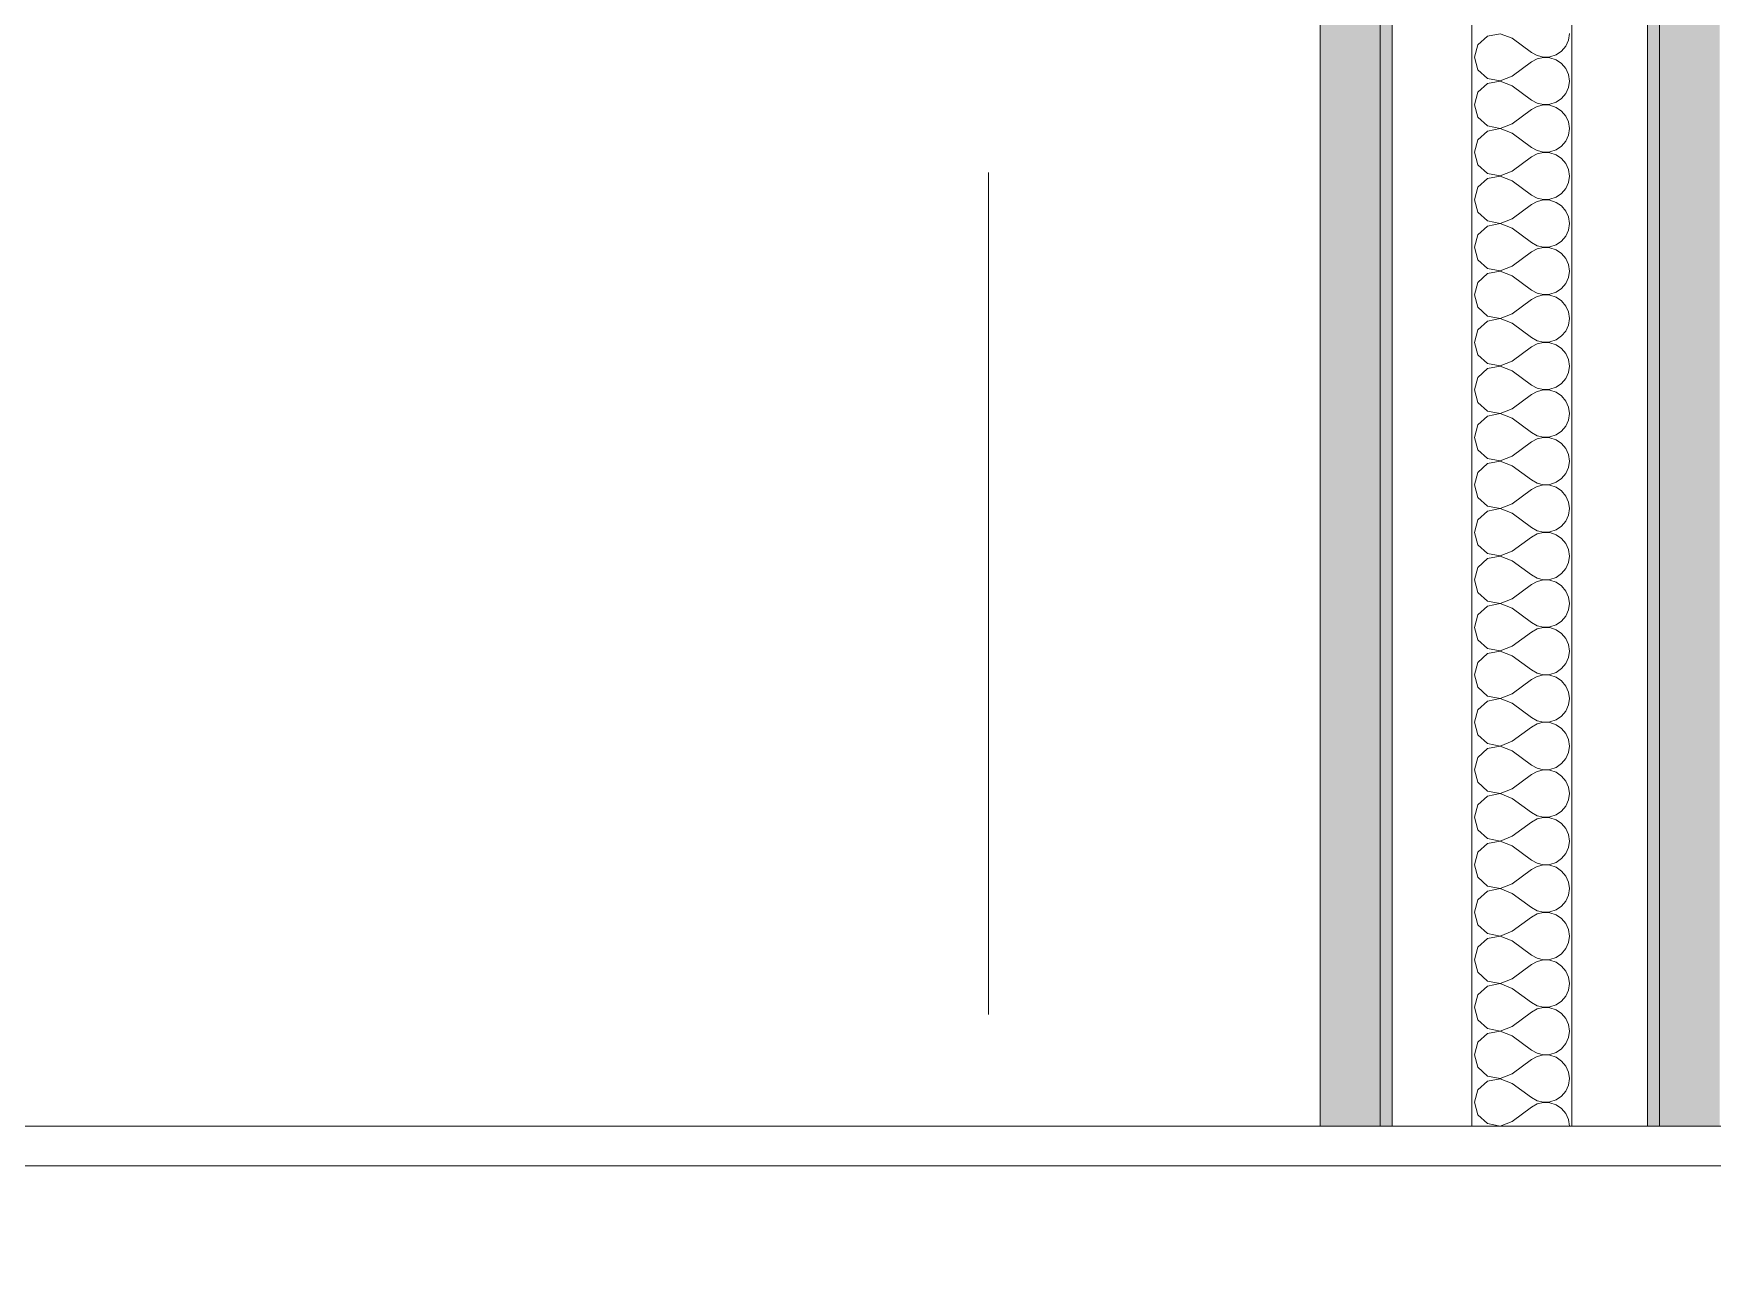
# Model space of a CAD drawing. Header units: millimetres. Extents: x -48147 to 1428745, y -495156 to 18123.
# Drawn here: x 1374573 to 1375628, y -477835 to -477062 of the extents above; entities that cross this region are included whole.
import ezdxf
from ezdxf.enums import TextEntityAlignment as Align

# ---------------------------------------------------------------- set-up
doc = ezdxf.new("R2010")
doc.units = ezdxf.units.MM
doc.header["$MEASUREMENT"] = 0
for name, pattern in [('Dashed', [2822.222233, 1411.111116, -1411.111116]), ('Double Dashed', [1093.611073, 529.166651, -211.666656, 141.111112, -211.666656]), ('Wipeout_Contour', [1000, 0, -1000])]:
    doc.linetypes.add(name, pattern=pattern)
for name, color, linetype, lineweight, true_color in [('0_Pen_No__105', 7, 'Continuous', 15, 0xa6a6a6), ('New_A-15-MG_Structural_Grid_Phase_2_Pen_No__222', 7, 'Continuous', 13, 0x65af33), ('New_A-25-M_Wall_Int_Pen_No__107', 7, 'Continuous', 15, 0xa6a6a6)]:
    doc.layers.add(name, color=color, linetype=linetype, lineweight=lineweight, true_color=true_color)
for name, color, linetype in [('New_A-15-MG_Structural_Grid_Phase_2', 7, 'Continuous'), ('New_A-20-M_Floor_Slab', 7, 'Continuous'), ('New_A-25-M_Wall_Int', 7, 'Continuous')]:
    doc.layers.add(name, color=color, linetype=linetype)
doc.layers.add('New_A-20-M_Floor_Slab_Pen_No__4', color=7, linetype='Continuous', lineweight=20)
doc.layers.add('New_A-25-M_Wall_Int_Pen_No__1', color=7, linetype='Continuous', lineweight=13)
doc.styles.add('GENERATED_STYLE_2', font='')
doc.styles.get('GENERATED_STYLE_2').set_extended_font_data('Swis721 BT')

# ---------------------------------------------------------------- blocks, each defined once
blk = doc.blocks.new('*X47', base_point=(1341556.5, -489899))
at = {"layer": 'New_A-25-M_Wall_Int_Pen_No__107', "linetype": 'Continuous'}
for p, q in [((1375486.9, -477063.9), (1375480.9, -477069.4)), ((1375494.9, -477062.4), (1375486.9, -477063.9)), ((1375502.5, -477065.3), (1375494.9, -477062.4)), ((1375502.5, -477065.3), (1375514.5, -477074.2)), ((1375536.1, -477070.2), (1375537.8, -477066.4)), ((1375537.8, -477066.4), (1375538.4, -477062.3)), ((1375480.9, -477069.4), (1375478.7, -477077.2)), ((1375478.7, -477077.2), (1375480.9, -477085.1)), ((1375514.5, -477074.2), (1375518.1, -477076.2)), ((1375518.1, -477076.2), (1375522.1, -477077.2)), ((1375522.1, -477077.2), (1375526.2, -477077)), ((1375526.2, -477077), (1375530.1, -477075.7)), ((1375530.1, -477075.7), (1375533.5, -477073.3)), ((1375533.5, -477073.3), (1375536.1, -477070.2)), ((1375480.9, -477085.1), (1375486.9, -477090.6)), ((1375502.5, -477089.2), (1375514.5, -477080.2)), ((1375518.1, -477078.2), (1375514.5, -477080.2)), ((1375522.1, -477077.3), (1375518.1, -477078.2)), ((1375526.2, -477077.5), (1375522.1, -477077.3)), ((1375530.1, -477078.8), (1375526.2, -477077.5)), ((1375533.5, -477081.1), (1375530.1, -477078.8)), ((1375536.1, -477084.3), (1375533.5, -477081.1)), ((1375537.8, -477088.1), (1375536.1, -477084.3)), ((1375486.9, -477093.7), (1375480.9, -477099.2)), ((1375486.9, -477090.6), (1375494.9, -477092.1)), ((1375494.9, -477092.2), (1375486.9, -477093.7)), ((1375494.9, -477092.1), (1375502.5, -477089.2)), ((1375502.5, -477095.1), (1375494.9, -477092.2)), ((1375502.5, -477095.1), (1375514.5, -477104.1)), ((1375536.1, -477100), (1375537.8, -477096.2)), ((1375538.4, -477092.2), (1375537.8, -477088.1)), ((1375537.8, -477096.2), (1375538.4, -477092.2)), ((1375480.9, -477099.2), (1375478.7, -477107.1)), ((1375478.7, -477107.1), (1375480.9, -477114.9)), ((1375514.5, -477104.1), (1375518.1, -477106.1)), ((1375518.1, -477108.1), (1375514.5, -477110.1)), ((1375518.1, -477106.1), (1375522.1, -477107)), ((1375522.1, -477107.1), (1375518.1, -477108.1)), ((1375522.1, -477107), (1375526.2, -477106.8)), ((1375526.2, -477107.3), (1375522.1, -477107.1)), ((1375526.2, -477106.8), (1375530.1, -477105.5)), ((1375530.1, -477108.7), (1375526.2, -477107.3)), ((1375530.1, -477105.5), (1375533.5, -477103.2)), ((1375533.5, -477111), (1375530.1, -477108.7)), ((1375533.5, -477103.2), (1375536.1, -477100)), ((1375480.9, -477114.9), (1375486.9, -477120.4)), ((1375494.9, -477122), (1375502.5, -477119)), ((1375502.5, -477119), (1375514.5, -477110.1)), ((1375536.1, -477114.2), (1375533.5, -477111)), ((1375537.8, -477117.9), (1375536.1, -477114.2)), ((1375538.4, -477122), (1375537.8, -477117.9)), ((1375480.9, -477129.1), (1375478.7, -477136.9)), ((1375486.9, -477123.6), (1375480.9, -477129.1)), ((1375486.9, -477120.4), (1375494.9, -477122)), ((1375494.9, -477122.1), (1375486.9, -477123.6)), ((1375502.5, -477125), (1375494.9, -477122.1)), ((1375502.5, -477125), (1375514.5, -477134)), ((1375533.5, -477133), (1375536.1, -477129.9)), ((1375536.1, -477129.9), (1375537.8, -477126.1)), ((1375537.8, -477126.1), (1375538.4, -477122)), ((1375478.7, -477136.9), (1375480.9, -477144.8)), ((1375502.5, -477148.9), (1375514.5, -477139.9)), ((1375514.5, -477134), (1375518.1, -477135.9)), ((1375518.1, -477137.9), (1375514.5, -477139.9)), ((1375518.1, -477135.9), (1375522.1, -477136.9)), ((1375522.1, -477137), (1375518.1, -477137.9)), ((1375522.1, -477136.9), (1375526.2, -477136.7)), ((1375526.2, -477137.2), (1375522.1, -477137)), ((1375526.2, -477136.7), (1375530.1, -477135.4)), ((1375530.1, -477138.5), (1375526.2, -477137.2)), ((1375530.1, -477135.4), (1375533.5, -477133)), ((1375533.5, -477140.8), (1375530.1, -477138.5)), ((1375480.9, -477144.8), (1375486.9, -477150.3)), ((1375486.9, -477150.3), (1375494.9, -477151.8)), ((1375494.9, -477151.8), (1375502.5, -477148.9)), ((1375536.1, -477144), (1375533.5, -477140.8)), ((1375537.8, -477147.8), (1375536.1, -477144)), ((1375538.4, -477151.9), (1375537.8, -477147.8)), ((1375480.9, -477158.9), (1375478.7, -477166.8)), ((1375486.9, -477153.4), (1375480.9, -477158.9)), ((1375494.9, -477151.9), (1375486.9, -477153.4)), ((1375502.5, -477154.9), (1375494.9, -477151.9)), ((1375502.5, -477154.9), (1375514.5, -477163.8)), ((1375533.5, -477162.9), (1375536.1, -477159.7)), ((1375536.1, -477159.7), (1375537.8, -477155.9)), ((1375537.8, -477155.9), (1375538.4, -477151.9)), ((1375478.7, -477166.8), (1375480.9, -477174.6)), ((1375502.5, -477178.7), (1375514.5, -477169.8)), ((1375514.5, -477163.8), (1375518.1, -477165.8)), ((1375518.1, -477167.8), (1375514.5, -477169.8)), ((1375518.1, -477165.8), (1375522.1, -477166.7)), ((1375522.1, -477166.9), (1375518.1, -477167.8)), ((1375522.1, -477166.7), (1375526.2, -477166.5)), ((1375526.2, -477167.1), (1375522.1, -477166.9)), ((1375526.2, -477166.5), (1375530.1, -477165.2)), ((1375530.1, -477168.4), (1375526.2, -477167.1)), ((1375530.1, -477165.2), (1375533.5, -477162.9)), ((1375533.5, -477170.7), (1375530.1, -477168.4)), ((1375536.1, -477173.9), (1375533.5, -477170.7)), ((1375480.9, -477174.6), (1375486.9, -477180.1)), ((1375486.9, -477180.1), (1375494.9, -477181.7)), ((1375494.9, -477181.8), (1375486.9, -477183.3)), ((1375494.9, -477181.7), (1375502.5, -477178.7)), ((1375502.5, -477184.7), (1375494.9, -477181.8)), ((1375537.8, -477177.6), (1375536.1, -477173.9)), ((1375538.4, -477181.7), (1375537.8, -477177.6)), ((1375537.8, -477185.8), (1375538.4, -477181.7)), ((1375480.9, -477188.8), (1375478.7, -477196.6)), ((1375486.9, -477183.3), (1375480.9, -477188.8)), ((1375502.5, -477184.7), (1375514.5, -477193.7)), ((1375530.1, -477195.1), (1375533.5, -477192.7)), ((1375533.5, -477192.7), (1375536.1, -477189.6)), ((1375536.1, -477189.6), (1375537.8, -477185.8)), ((1375478.7, -477196.6), (1375480.9, -477204.5)), ((1375502.5, -477208.6), (1375514.5, -477199.6)), ((1375514.5, -477193.7), (1375518.1, -477195.7)), ((1375518.1, -477197.6), (1375514.5, -477199.6)), ((1375518.1, -477195.7), (1375522.1, -477196.6)), ((1375522.1, -477196.7), (1375518.1, -477197.6)), ((1375522.1, -477196.6), (1375526.2, -477196.4)), ((1375526.2, -477196.9), (1375522.1, -477196.7)), ((1375526.2, -477196.4), (1375530.1, -477195.1)), ((1375530.1, -477198.2), (1375526.2, -477196.9)), ((1375533.5, -477200.6), (1375530.1, -477198.2)), ((1375536.1, -477203.7), (1375533.5, -477200.6)), ((1375537.8, -477207.5), (1375536.1, -477203.7)), ((1375480.9, -477204.5), (1375486.9, -477210)), ((1375486.9, -477213.1), (1375480.9, -477218.7)), ((1375486.9, -477210), (1375494.9, -477211.5)), ((1375494.9, -477211.6), (1375486.9, -477213.1)), ((1375494.9, -477211.5), (1375502.5, -477208.6)), ((1375502.5, -477214.6), (1375494.9, -477211.6)), ((1375538.4, -477211.6), (1375537.8, -477207.5)), ((1375537.8, -477215.7), (1375538.4, -477211.6)), ((1375480.9, -477218.7), (1375478.7, -477226.5)), ((1375502.5, -477214.6), (1375514.5, -477223.5)), ((1375514.5, -477223.5), (1375518.1, -477225.5)), ((1375530.1, -477224.9), (1375533.5, -477222.6)), ((1375533.5, -477222.6), (1375536.1, -477219.4)), ((1375536.1, -477219.4), (1375537.8, -477215.7)), ((1375478.7, -477226.5), (1375480.9, -477234.3)), ((1375480.9, -477234.3), (1375486.9, -477239.9)), ((1375502.5, -477238.4), (1375514.5, -477229.5)), ((1375518.1, -477227.5), (1375514.5, -477229.5)), ((1375518.1, -477225.5), (1375522.1, -477226.4)), ((1375522.1, -477226.6), (1375518.1, -477227.5)), ((1375522.1, -477226.4), (1375526.2, -477226.2)), ((1375526.2, -477226.8), (1375522.1, -477226.6)), ((1375526.2, -477226.2), (1375530.1, -477224.9)), ((1375530.1, -477228.1), (1375526.2, -477226.8)), ((1375533.5, -477230.4), (1375530.1, -477228.1)), ((1375536.1, -477233.6), (1375533.5, -477230.4)), ((1375537.8, -477237.3), (1375536.1, -477233.6)), ((1375486.9, -477243), (1375480.9, -477248.5)), ((1375486.9, -477239.9), (1375494.9, -477241.4)), ((1375494.9, -477241.5), (1375486.9, -477243)), ((1375494.9, -477241.4), (1375502.5, -477238.4)), ((1375502.5, -477244.4), (1375494.9, -477241.5)), ((1375502.5, -477244.4), (1375514.5, -477253.4)), ((1375536.1, -477249.3), (1375537.8, -477245.5)), ((1375538.4, -477241.4), (1375537.8, -477237.3)), ((1375537.8, -477245.5), (1375538.4, -477241.4)), ((1375480.9, -477248.5), (1375478.7, -477256.4)), ((1375478.7, -477256.4), (1375480.9, -477264.2)), ((1375514.5, -477253.4), (1375518.1, -477255.4)), ((1375518.1, -477255.4), (1375522.1, -477256.3)), ((1375522.1, -477256.4), (1375518.1, -477257.3)), ((1375522.1, -477256.3), (1375526.2, -477256.1)), ((1375526.2, -477256.6), (1375522.1, -477256.4)), ((1375526.2, -477256.1), (1375530.1, -477254.8)), ((1375530.1, -477254.8), (1375533.5, -477252.4)), ((1375533.5, -477252.4), (1375536.1, -477249.3)), ((1375480.9, -477264.2), (1375486.9, -477269.7)), ((1375502.5, -477268.3), (1375514.5, -477259.3)), ((1375518.1, -477257.3), (1375514.5, -477259.3)), ((1375530.1, -477257.9), (1375526.2, -477256.6)), ((1375533.5, -477260.3), (1375530.1, -477257.9)), ((1375536.1, -477263.4), (1375533.5, -477260.3)), ((1375537.8, -477267.2), (1375536.1, -477263.4)), ((1375486.9, -477272.9), (1375480.9, -477278.4)), ((1375486.9, -477269.7), (1375494.9, -477271.2)), ((1375494.9, -477271.3), (1375486.9, -477272.9)), ((1375494.9, -477271.2), (1375502.5, -477268.3)), ((1375502.5, -477274.3), (1375494.9, -477271.3)), ((1375502.5, -477274.3), (1375514.5, -477283.2)), ((1375536.1, -477279.1), (1375537.8, -477275.4)), ((1375538.4, -477271.3), (1375537.8, -477267.2)), ((1375537.8, -477275.4), (1375538.4, -477271.3)), ((1375480.9, -477278.4), (1375478.7, -477286.2)), ((1375478.7, -477286.2), (1375480.9, -477294.1)), ((1375514.5, -477283.2), (1375518.1, -477285.2)), ((1375518.1, -477287.2), (1375514.5, -477289.2)), ((1375518.1, -477285.2), (1375522.1, -477286.1)), ((1375522.1, -477286.3), (1375518.1, -477287.2)), ((1375522.1, -477286.1), (1375526.2, -477285.9)), ((1375526.2, -477286.5), (1375522.1, -477286.3)), ((1375526.2, -477285.9), (1375530.1, -477284.6)), ((1375530.1, -477287.8), (1375526.2, -477286.5)), ((1375530.1, -477284.6), (1375533.5, -477282.3)), ((1375533.5, -477290.1), (1375530.1, -477287.8)), ((1375533.5, -477282.3), (1375536.1, -477279.1)), ((1375480.9, -477294.1), (1375486.9, -477299.6)), ((1375494.9, -477301.1), (1375502.5, -477298.2)), ((1375502.5, -477298.2), (1375514.5, -477289.2)), ((1375536.1, -477293.3), (1375533.5, -477290.1)), ((1375537.8, -477297.1), (1375536.1, -477293.3)), ((1375538.4, -477301.1), (1375537.8, -477297.1)), ((1375480.9, -477308.2), (1375478.7, -477316.1)), ((1375486.9, -477302.7), (1375480.9, -477308.2)), ((1375486.9, -477299.6), (1375494.9, -477301.1)), ((1375494.9, -477301.2), (1375486.9, -477302.7)), ((1375502.5, -477304.1), (1375494.9, -477301.2)), ((1375502.5, -477304.1), (1375514.5, -477313.1)), ((1375533.5, -477312.2), (1375536.1, -477309)), ((1375536.1, -477309), (1375537.8, -477305.2)), ((1375537.8, -477305.2), (1375538.4, -477301.1)), ((1375478.7, -477316.1), (1375480.9, -477323.9)), ((1375502.5, -477328), (1375514.5, -477319)), ((1375514.5, -477313.1), (1375518.1, -477315.1)), ((1375518.1, -477317.1), (1375514.5, -477319)), ((1375518.1, -477315.1), (1375522.1, -477316)), ((1375522.1, -477316.1), (1375518.1, -477317.1)), ((1375522.1, -477316), (1375526.2, -477315.8)), ((1375526.2, -477316.3), (1375522.1, -477316.1)), ((1375526.2, -477315.8), (1375530.1, -477314.5)), ((1375530.1, -477317.6), (1375526.2, -477316.3)), ((1375530.1, -477314.5), (1375533.5, -477312.2)), ((1375533.5, -477320), (1375530.1, -477317.6)), ((1375480.9, -477323.9), (1375486.9, -477329.4)), ((1375486.9, -477329.4), (1375494.9, -477330.9)), ((1375494.9, -477330.9), (1375502.5, -477328)), ((1375536.1, -477323.1), (1375533.5, -477320)), ((1375537.8, -477326.9), (1375536.1, -477323.1)), ((1375538.4, -477331), (1375537.8, -477326.9)), ((1375480.9, -477338.1), (1375478.7, -477345.9)), ((1375486.9, -477332.6), (1375480.9, -477338.1)), ((1375494.9, -477331.1), (1375486.9, -477332.6)), ((1375502.5, -477334), (1375494.9, -477331.1)), ((1375502.5, -477334), (1375514.5, -477342.9)), ((1375533.5, -477342), (1375536.1, -477338.8)), ((1375536.1, -477338.8), (1375537.8, -477335.1)), ((1375537.8, -477335.1), (1375538.4, -477331)), ((1375478.7, -477345.9), (1375480.9, -477353.8)), ((1375502.5, -477357.9), (1375514.5, -477348.9)), ((1375514.5, -477342.9), (1375518.1, -477344.9)), ((1375518.1, -477346.9), (1375514.5, -477348.9)), ((1375518.1, -477344.9), (1375522.1, -477345.9)), ((1375522.1, -477346), (1375518.1, -477346.9)), ((1375522.1, -477345.9), (1375526.2, -477345.7)), ((1375526.2, -477346.2), (1375522.1, -477346)), ((1375526.2, -477345.7), (1375530.1, -477344.3)), ((1375530.1, -477347.5), (1375526.2, -477346.2)), ((1375530.1, -477344.3), (1375533.5, -477342)), ((1375533.5, -477349.8), (1375530.1, -477347.5)), ((1375536.1, -477353), (1375533.5, -477349.8)), ((1375480.9, -477353.8), (1375486.9, -477359.3)), ((1375486.9, -477359.3), (1375494.9, -477360.8)), ((1375494.9, -477360.9), (1375486.9, -477362.4)), ((1375494.9, -477360.8), (1375502.5, -477357.9)), ((1375502.5, -477363.8), (1375494.9, -477360.9)), ((1375537.8, -477356.8), (1375536.1, -477353)), ((1375538.4, -477360.8), (1375537.8, -477356.8)), ((1375537.8, -477364.9), (1375538.4, -477360.8)), ((1375480.9, -477367.9), (1375478.7, -477375.8)), ((1375486.9, -477362.4), (1375480.9, -477367.9)), ((1375502.5, -477363.8), (1375514.5, -477372.8)), ((1375530.1, -477374.2), (1375533.5, -477371.9)), ((1375533.5, -477371.9), (1375536.1, -477368.7)), ((1375536.1, -477368.7), (1375537.8, -477364.9)), ((1375478.7, -477375.8), (1375480.9, -477383.6)), ((1375502.5, -477387.7), (1375514.5, -477378.8)), ((1375514.5, -477372.8), (1375518.1, -477374.8)), ((1375518.1, -477376.8), (1375514.5, -477378.8)), ((1375518.1, -477374.8), (1375522.1, -477375.7)), ((1375522.1, -477375.8), (1375518.1, -477376.8)), ((1375522.1, -477375.7), (1375526.2, -477375.5)), ((1375526.2, -477376), (1375522.1, -477375.8)), ((1375526.2, -477375.5), (1375530.1, -477374.2)), ((1375530.1, -477377.3), (1375526.2, -477376)), ((1375533.5, -477379.7), (1375530.1, -477377.3)), ((1375536.1, -477382.9), (1375533.5, -477379.7)), ((1375537.8, -477386.6), (1375536.1, -477382.9)), ((1375480.9, -477383.6), (1375486.9, -477389.1)), ((1375486.9, -477392.3), (1375480.9, -477397.8)), ((1375486.9, -477389.1), (1375494.9, -477390.6)), ((1375494.9, -477390.8), (1375486.9, -477392.3)), ((1375494.9, -477390.6), (1375502.5, -477387.7)), ((1375502.5, -477393.7), (1375494.9, -477390.8)), ((1375538.4, -477390.7), (1375537.8, -477386.6)), ((1375537.8, -477394.8), (1375538.4, -477390.7)), ((1375480.9, -477397.8), (1375478.7, -477405.6)), ((1375502.5, -477393.7), (1375514.5, -477402.6)), ((1375514.5, -477402.6), (1375518.1, -477404.6)), ((1375526.2, -477405.4), (1375530.1, -477404.1)), ((1375530.1, -477404.1), (1375533.5, -477401.7)), ((1375533.5, -477401.7), (1375536.1, -477398.5)), ((1375536.1, -477398.5), (1375537.8, -477394.8)), ((1375478.7, -477405.6), (1375480.9, -477413.5)), ((1375480.9, -477413.5), (1375486.9, -477419)), ((1375502.5, -477417.6), (1375514.5, -477408.6)), ((1375518.1, -477406.6), (1375514.5, -477408.6)), ((1375518.1, -477404.6), (1375522.1, -477405.6)), ((1375522.1, -477405.7), (1375518.1, -477406.6)), ((1375522.1, -477405.6), (1375526.2, -477405.4)), ((1375526.2, -477405.9), (1375522.1, -477405.7)), ((1375530.1, -477407.2), (1375526.2, -477405.9)), ((1375533.5, -477409.5), (1375530.1, -477407.2)), ((1375536.1, -477412.7), (1375533.5, -477409.5)), ((1375537.8, -477416.5), (1375536.1, -477412.7)), ((1375486.9, -477422.1), (1375480.9, -477427.6)), ((1375486.9, -477419), (1375494.9, -477420.5)), ((1375494.9, -477420.6), (1375486.9, -477422.1)), ((1375494.9, -477420.5), (1375502.5, -477417.6)), ((1375502.5, -477423.5), (1375494.9, -477420.6)), ((1375502.5, -477423.5), (1375514.5, -477432.5)), ((1375536.1, -477428.4), (1375537.8, -477424.6)), ((1375538.4, -477420.6), (1375537.8, -477416.5)), ((1375537.8, -477424.6), (1375538.4, -477420.6)), ((1375480.9, -477427.6), (1375478.7, -477435.5)), ((1375478.7, -477435.5), (1375480.9, -477443.3)), ((1375514.5, -477432.5), (1375518.1, -477434.5)), ((1375518.1, -477434.5), (1375522.1, -477435.4)), ((1375522.1, -477435.5), (1375518.1, -477436.5)), ((1375522.1, -477435.4), (1375526.2, -477435.2)), ((1375526.2, -477435.7), (1375522.1, -477435.5)), ((1375526.2, -477435.2), (1375530.1, -477433.9)), ((1375530.1, -477437.1), (1375526.2, -477435.7)), ((1375530.1, -477433.9), (1375533.5, -477431.6)), ((1375533.5, -477431.6), (1375536.1, -477428.4)), ((1375480.9, -477443.3), (1375486.9, -477448.8)), ((1375502.5, -477447.4), (1375514.5, -477438.5)), ((1375518.1, -477436.5), (1375514.5, -477438.5)), ((1375533.5, -477439.4), (1375530.1, -477437.1)), ((1375536.1, -477442.6), (1375533.5, -477439.4)), ((1375537.8, -477446.3), (1375536.1, -477442.6)), ((1375538.4, -477450.4), (1375537.8, -477446.3)), ((1375486.9, -477452), (1375480.9, -477457.5)), ((1375486.9, -477448.8), (1375494.9, -477450.3)), ((1375494.9, -477450.5), (1375486.9, -477452)), ((1375494.9, -477450.3), (1375502.5, -477447.4)), ((1375502.5, -477453.4), (1375494.9, -477450.5)), ((1375502.5, -477453.4), (1375514.5, -477462.3)), ((1375536.1, -477458.3), (1375537.8, -477454.5)), ((1375537.8, -477454.5), (1375538.4, -477450.4)), ((1375480.9, -477457.5), (1375478.7, -477465.3)), ((1375478.7, -477465.3), (1375480.9, -477473.2)), ((1375514.5, -477462.3), (1375518.1, -477464.3)), ((1375518.1, -477466.3), (1375514.5, -477468.3)), ((1375518.1, -477464.3), (1375522.1, -477465.3)), ((1375522.1, -477465.4), (1375518.1, -477466.3)), ((1375522.1, -477465.3), (1375526.2, -477465.1)), ((1375526.2, -477465.6), (1375522.1, -477465.4)), ((1375526.2, -477465.1), (1375530.1, -477463.8)), ((1375530.1, -477466.9), (1375526.2, -477465.6)), ((1375530.1, -477463.8), (1375533.5, -477461.4)), ((1375533.5, -477469.2), (1375530.1, -477466.9)), ((1375533.5, -477461.4), (1375536.1, -477458.3)), ((1375480.9, -477473.2), (1375486.9, -477478.7)), ((1375494.9, -477480.2), (1375502.5, -477477.3)), ((1375502.5, -477477.3), (1375514.5, -477468.3)), ((1375536.1, -477472.4), (1375533.5, -477469.2)), ((1375537.8, -477476.2), (1375536.1, -477472.4)), ((1375538.4, -477480.3), (1375537.8, -477476.2)), ((1375480.9, -477487.3), (1375478.7, -477495.2)), ((1375486.9, -477481.8), (1375480.9, -477487.3)), ((1375486.9, -477478.7), (1375494.9, -477480.2)), ((1375494.9, -477480.3), (1375486.9, -477481.8)), ((1375502.5, -477483.2), (1375494.9, -477480.3)), ((1375502.5, -477483.2), (1375514.5, -477492.2)), ((1375533.5, -477491.3), (1375536.1, -477488.1)), ((1375536.1, -477488.1), (1375537.8, -477484.3)), ((1375537.8, -477484.3), (1375538.4, -477480.3)), ((1375478.7, -477495.2), (1375480.9, -477503)), ((1375502.5, -477507.1), (1375514.5, -477498.2)), ((1375514.5, -477492.2), (1375518.1, -477494.2)), ((1375518.1, -477496.2), (1375514.5, -477498.2)), ((1375518.1, -477494.2), (1375522.1, -477495.1)), ((1375522.1, -477495.2), (1375518.1, -477496.2)), ((1375522.1, -477495.1), (1375526.2, -477494.9)), ((1375526.2, -477495.4), (1375522.1, -477495.2)), ((1375526.2, -477494.9), (1375530.1, -477493.6)), ((1375530.1, -477496.8), (1375526.2, -477495.4)), ((1375530.1, -477493.6), (1375533.5, -477491.3)), ((1375533.5, -477499.1), (1375530.1, -477496.8)), ((1375536.1, -477502.3), (1375533.5, -477499.1)), ((1375480.9, -477503), (1375486.9, -477508.5)), ((1375486.9, -477508.5), (1375494.9, -477510.1)), ((1375494.9, -477510.1), (1375502.5, -477507.1)), ((1375537.8, -477506), (1375536.1, -477502.3)), ((1375538.4, -477510.1), (1375537.8, -477506)), ((1375480.9, -477517.2), (1375478.7, -477525)), ((1375486.9, -477511.7), (1375480.9, -477517.2)), ((1375494.9, -477510.2), (1375486.9, -477511.7)), ((1375502.5, -477513.1), (1375494.9, -477510.2)), ((1375502.5, -477513.1), (1375514.5, -477522.1)), ((1375533.5, -477521.1), (1375536.1, -477518)), ((1375536.1, -477518), (1375537.8, -477514.2)), ((1375537.8, -477514.2), (1375538.4, -477510.1)), ((1375478.7, -477525), (1375480.9, -477532.9)), ((1375502.5, -477537), (1375514.5, -477528)), ((1375514.5, -477522.1), (1375518.1, -477524.1)), ((1375518.1, -477526), (1375514.5, -477528)), ((1375518.1, -477524.1), (1375522.1, -477525)), ((1375522.1, -477525.1), (1375518.1, -477526)), ((1375522.1, -477525), (1375526.2, -477524.8)), ((1375526.2, -477525.3), (1375522.1, -477525.1)), ((1375526.2, -477524.8), (1375530.1, -477523.5)), ((1375530.1, -477526.6), (1375526.2, -477525.3)), ((1375530.1, -477523.5), (1375533.5, -477521.1)), ((1375533.5, -477529), (1375530.1, -477526.6)), ((1375536.1, -477532.1), (1375533.5, -477529)), ((1375480.9, -477532.9), (1375486.9, -477538.4)), ((1375486.9, -477538.4), (1375494.9, -477539.9)), ((1375494.9, -477540), (1375486.9, -477541.5)), ((1375494.9, -477539.9), (1375502.5, -477537)), ((1375502.5, -477543), (1375494.9, -477540)), ((1375537.8, -477535.9), (1375536.1, -477532.1)), ((1375538.4, -477540), (1375537.8, -477535.9)), ((1375537.8, -477544), (1375538.4, -477540)), ((1375480.9, -477547.1), (1375478.7, -477554.9)), ((1375486.9, -477541.5), (1375480.9, -477547.1)), ((1375502.5, -477543), (1375514.5, -477551.9)), ((1375530.1, -477553.3), (1375533.5, -477551)), ((1375533.5, -477551), (1375536.1, -477547.8)), ((1375536.1, -477547.8), (1375537.8, -477544)), ((1375478.7, -477554.9), (1375480.9, -477562.7)), ((1375502.5, -477566.8), (1375514.5, -477557.9)), ((1375514.5, -477551.9), (1375518.1, -477553.9)), ((1375518.1, -477555.9), (1375514.5, -477557.9)), ((1375518.1, -477553.9), (1375522.1, -477554.8)), ((1375522.1, -477555), (1375518.1, -477555.9)), ((1375522.1, -477554.8), (1375526.2, -477554.6)), ((1375526.2, -477555.2), (1375522.1, -477555)), ((1375526.2, -477554.6), (1375530.1, -477553.3)), ((1375530.1, -477556.5), (1375526.2, -477555.2)), ((1375533.5, -477558.8), (1375530.1, -477556.5)), ((1375536.1, -477562), (1375533.5, -477558.8)), ((1375537.8, -477565.7), (1375536.1, -477562)), ((1375480.9, -477562.7), (1375486.9, -477568.2)), ((1375486.9, -477571.4), (1375480.9, -477576.9)), ((1375486.9, -477568.2), (1375494.9, -477569.8)), ((1375494.9, -477569.9), (1375486.9, -477571.4)), ((1375494.9, -477569.8), (1375502.5, -477566.8)), ((1375502.5, -477572.8), (1375494.9, -477569.9)), ((1375502.5, -477572.8), (1375514.5, -477581.8)), ((1375538.4, -477569.8), (1375537.8, -477565.7)), ((1375537.8, -477573.9), (1375538.4, -477569.8)), ((1375480.9, -477576.9), (1375478.7, -477584.8)), ((1375514.5, -477581.8), (1375518.1, -477583.8)), ((1375526.2, -477584.5), (1375530.1, -477583.2)), ((1375530.1, -477583.2), (1375533.5, -477580.8)), ((1375533.5, -477580.8), (1375536.1, -477577.7)), ((1375536.1, -477577.7), (1375537.8, -477573.9)), ((1375478.7, -477584.8), (1375480.9, -477592.6)), ((1375480.9, -477592.6), (1375486.9, -477598.1)), ((1375502.5, -477596.7), (1375514.5, -477587.7)), ((1375518.1, -477585.7), (1375514.5, -477587.7)), ((1375518.1, -477583.8), (1375522.1, -477584.7)), ((1375522.1, -477584.8), (1375518.1, -477585.7)), ((1375522.1, -477584.7), (1375526.2, -477584.5)), ((1375526.2, -477585), (1375522.1, -477584.8)), ((1375530.1, -477586.3), (1375526.2, -477585)), ((1375533.5, -477588.7), (1375530.1, -477586.3)), ((1375536.1, -477591.8), (1375533.5, -477588.7)), ((1375537.8, -477595.6), (1375536.1, -477591.8)), ((1375486.9, -477601.3), (1375480.9, -477606.8)), ((1375486.9, -477598.1), (1375494.9, -477599.6)), ((1375494.9, -477599.7), (1375486.9, -477601.3)), ((1375494.9, -477599.6), (1375502.5, -477596.7)), ((1375502.5, -477602.7), (1375494.9, -477599.7)), ((1375502.5, -477602.7), (1375514.5, -477611.6)), ((1375536.1, -477607.5), (1375537.8, -477603.8)), ((1375538.4, -477599.7), (1375537.8, -477595.6)), ((1375537.8, -477603.8), (1375538.4, -477599.7)), ((1375480.9, -477606.8), (1375478.7, -477614.6)), ((1375478.7, -477614.6), (1375480.9, -477622.5)), ((1375514.5, -477611.6), (1375518.1, -477613.6)), ((1375518.1, -477613.6), (1375522.1, -477614.5)), ((1375522.1, -477614.7), (1375518.1, -477615.6)), ((1375522.1, -477614.5), (1375526.2, -477614.3)), ((1375526.2, -477614.9), (1375522.1, -477614.7)), ((1375526.2, -477614.3), (1375530.1, -477613)), ((1375530.1, -477616.2), (1375526.2, -477614.9)), ((1375530.1, -477613), (1375533.5, -477610.7)), ((1375533.5, -477610.7), (1375536.1, -477607.5)), ((1375480.9, -477622.5), (1375486.9, -477628)), ((1375502.5, -477626.5), (1375514.5, -477617.6)), ((1375518.1, -477615.6), (1375514.5, -477617.6)), ((1375533.5, -477618.5), (1375530.1, -477616.2)), ((1375536.1, -477621.7), (1375533.5, -477618.5)), ((1375537.8, -477625.5), (1375536.1, -477621.7)), ((1375538.4, -477629.5), (1375537.8, -477625.5)), ((1375486.9, -477631.1), (1375480.9, -477636.6)), ((1375486.9, -477628), (1375494.9, -477629.5)), ((1375494.9, -477629.6), (1375486.9, -477631.1)), ((1375494.9, -477629.5), (1375502.5, -477626.5)), ((1375502.5, -477632.5), (1375494.9, -477629.6)), ((1375502.5, -477632.5), (1375514.5, -477641.5)), ((1375536.1, -477637.4), (1375537.8, -477633.6)), ((1375537.8, -477633.6), (1375538.4, -477629.5)), ((1375480.9, -477636.6), (1375478.7, -477644.5)), ((1375478.7, -477644.5), (1375480.9, -477652.3)), ((1375514.5, -477641.5), (1375518.1, -477643.5)), ((1375518.1, -477645.5), (1375514.5, -477647.4)), ((1375518.1, -477643.5), (1375522.1, -477644.4)), ((1375522.1, -477644.5), (1375518.1, -477645.5)), ((1375522.1, -477644.4), (1375526.2, -477644.2)), ((1375526.2, -477644.7), (1375522.1, -477644.5)), ((1375526.2, -477644.2), (1375530.1, -477642.9)), ((1375530.1, -477646), (1375526.2, -477644.7)), ((1375530.1, -477642.9), (1375533.5, -477640.6)), ((1375533.5, -477648.4), (1375530.1, -477646)), ((1375533.5, -477640.6), (1375536.1, -477637.4)), ((1375480.9, -477652.3), (1375486.9, -477657.8)), ((1375494.9, -477659.3), (1375502.5, -477656.4)), ((1375502.5, -477656.4), (1375514.5, -477647.4)), ((1375536.1, -477651.5), (1375533.5, -477648.4)), ((1375537.8, -477655.3), (1375536.1, -477651.5)), ((1375538.4, -477659.4), (1375537.8, -477655.3)), ((1375480.9, -477666.5), (1375478.7, -477674.3)), ((1375486.9, -477661), (1375480.9, -477666.5)), ((1375486.9, -477657.8), (1375494.9, -477659.3)), ((1375494.9, -477659.4), (1375486.9, -477661)), ((1375502.5, -477662.4), (1375494.9, -477659.4)), ((1375502.5, -477662.4), (1375514.5, -477671.3)), ((1375533.5, -477670.4), (1375536.1, -477667.2)), ((1375536.1, -477667.2), (1375537.8, -477663.5)), ((1375537.8, -477663.5), (1375538.4, -477659.4)), ((1375478.7, -477674.3), (1375480.9, -477682.2)), ((1375502.5, -477686.3), (1375514.5, -477677.3)), ((1375514.5, -477671.3), (1375518.1, -477673.3)), ((1375518.1, -477675.3), (1375514.5, -477677.3)), ((1375518.1, -477673.3), (1375522.1, -477674.3)), ((1375522.1, -477674.4), (1375518.1, -477675.3)), ((1375522.1, -477674.3), (1375526.2, -477674.1)), ((1375526.2, -477674.6), (1375522.1, -477674.4)), ((1375526.2, -477674.1), (1375530.1, -477672.7)), ((1375530.1, -477675.9), (1375526.2, -477674.6)), ((1375530.1, -477672.7), (1375533.5, -477670.4)), ((1375533.5, -477678.2), (1375530.1, -477675.9)), ((1375536.1, -477681.4), (1375533.5, -477678.2)), ((1375480.9, -477682.2), (1375486.9, -477687.7)), ((1375486.9, -477687.7), (1375494.9, -477689.2)), ((1375494.9, -477689.2), (1375502.5, -477686.3)), ((1375537.8, -477685.2), (1375536.1, -477681.4)), ((1375538.4, -477689.2), (1375537.8, -477685.2)), ((1375480.9, -477696.3), (1375478.7, -477704.2)), ((1375486.9, -477690.8), (1375480.9, -477696.3)), ((1375494.9, -477689.3), (1375486.9, -477690.8)), ((1375502.5, -477692.2), (1375494.9, -477689.3)), ((1375502.5, -477692.2), (1375514.5, -477701.2)), ((1375533.5, -477700.3), (1375536.1, -477697.1)), ((1375536.1, -477697.1), (1375537.8, -477693.3)), ((1375537.8, -477693.3), (1375538.4, -477689.2)), ((1375478.7, -477704.2), (1375480.9, -477712)), ((1375502.5, -477716.1), (1375514.5, -477707.2)), ((1375514.5, -477701.2), (1375518.1, -477703.2)), ((1375518.1, -477705.2), (1375514.5, -477707.2)), ((1375518.1, -477703.2), (1375522.1, -477704.1)), ((1375522.1, -477704.2), (1375518.1, -477705.2)), ((1375522.1, -477704.1), (1375526.2, -477703.9)), ((1375526.2, -477704.4), (1375522.1, -477704.2)), ((1375526.2, -477703.9), (1375530.1, -477702.6)), ((1375530.1, -477705.7), (1375526.2, -477704.4)), ((1375530.1, -477702.6), (1375533.5, -477700.3)), ((1375533.5, -477708.1), (1375530.1, -477705.7)), ((1375536.1, -477711.2), (1375533.5, -477708.1)), ((1375480.9, -477712), (1375486.9, -477717.5)), ((1375486.9, -477717.5), (1375494.9, -477719)), ((1375494.9, -477719.2), (1375486.9, -477720.7)), ((1375494.9, -477719), (1375502.5, -477716.1)), ((1375502.5, -477722.1), (1375494.9, -477719.2)), ((1375537.8, -477715), (1375536.1, -477711.2)), ((1375538.4, -477719.1), (1375537.8, -477715)), ((1375537.8, -477723.2), (1375538.4, -477719.1)), ((1375480.9, -477726.2), (1375478.7, -477734)), ((1375486.9, -477720.7), (1375480.9, -477726.2)), ((1375502.5, -477722.1), (1375514.5, -477731)), ((1375514.5, -477731), (1375518.1, -477733)), ((1375530.1, -477732.4), (1375533.5, -477730.1)), ((1375533.5, -477730.1), (1375536.1, -477726.9)), ((1375536.1, -477726.9), (1375537.8, -477723.2)), ((1375478.7, -477734), (1375480.9, -477741.9)), ((1375502.5, -477746), (1375514.5, -477737)), ((1375518.1, -477735), (1375514.5, -477737)), ((1375518.1, -477733), (1375522.1, -477734)), ((1375522.1, -477734.1), (1375518.1, -477735)), ((1375522.1, -477734), (1375526.2, -477733.8)), ((1375526.2, -477734.3), (1375522.1, -477734.1)), ((1375526.2, -477733.8), (1375530.1, -477732.4)), ((1375530.1, -477735.6), (1375526.2, -477734.3)), ((1375533.5, -477737.9), (1375530.1, -477735.6)), ((1375536.1, -477741.1), (1375533.5, -477737.9)), ((1375537.8, -477744.9), (1375536.1, -477741.1)), ((1375480.9, -477741.9), (1375486.9, -477747.4)), ((1375486.9, -477747.4), (1375494.9, -477748.9)), ((1375494.9, -477748.9), (1375502.5, -477746)), ((1375538.4, -477749), (1375537.8, -477744.9))]:
    blk.add_line(p, q, dxfattribs=at)
blk = doc.blocks.new('Section Elem_25_2', base_point=(1341556.5, -489899))
at = {"layer": 'New_A-25-M_Wall_Int_Pen_No__107', "linetype": 'Continuous'}
for points in [[(1375381.9, -477749), (1375419.5, -477749), (1375419.5, -473913.4), (1375381.9, -473912.9)], [(1375595, -477749), (1375632.7, -477749), (1375632.7, -474774), (1375595, -474774)]]:
    blk.add_hatch(color=256, dxfattribs=at).paths.add_polyline_path(points)
at = {"layer": 'New_A-25-M_Wall_Int_Pen_No__107', "linetype": 'Continuous', "lineweight": 0, "true_color": 0x535353}
blk.add_hatch(color=251, dxfattribs=at).paths.add_polyline_path([(1375419.5, -477749), (1375427, -477749), (1375427, -473913.5), (1375419.5, -473913.4)])
at = {"layer": 'New_A-25-M_Wall_Int_Pen_No__1', "linetype": 'Continuous'}
for p, q in [((1375381.9, -473912.9), (1375381.9, -477749)), ((1375419.5, -473913.4), (1375419.5, -477749)), ((1375595, -474774), (1375595, -477749))]:
    blk.add_line(p, q, dxfattribs=at)
at = {"color": 254, "linetype": 'Wipeout_Contour', "lineweight": 0, "ltscale": 5821734.780558883}
blk.add_wipeout([(1375427, -477749), (1375477.2, -477749), (1375477.2, -473914.1), (1375427, -473913.5)], dxfattribs=at).dxf.layer = 'New_A-25-M_Wall_Int'
at = {"layer": 'New_A-25-M_Wall_Int_Pen_No__1', "linetype": 'Continuous'}
blk.add_line((1375427, -473913.5), (1375427, -477749), dxfattribs=at)
at = {"color": 254, "linetype": 'Wipeout_Contour', "lineweight": 0, "ltscale": 5821948.538273929}
blk.add_wipeout([(1375477.2, -477749), (1375539.9, -477749), (1375539.9, -473914.9), (1375477.2, -473914.1)], dxfattribs=at).dxf.layer = 'New_A-25-M_Wall_Int'
at = {"layer": 'New_A-25-M_Wall_Int_Pen_No__1', "linetype": 'Continuous'}
blk.add_line((1375477.2, -473914.1), (1375477.2, -477749), dxfattribs=at)
at = {"layer": 'New_A-25-M_Wall_Int'}
blk.add_blockref('*X47', (1341556.5, -489899), dxfattribs=at)
at = {"color": 254, "linetype": 'Wipeout_Contour', "lineweight": 0, "ltscale": 5822157.546546752}
blk.add_wipeout([(1375539.9, -477749), (1375587.5, -477749), (1375587.5, -473915.5), (1375539.9, -473914.9)], dxfattribs=at).dxf.layer = 'New_A-25-M_Wall_Int'
at = {"layer": 'New_A-25-M_Wall_Int_Pen_No__107', "linetype": 'Continuous', "lineweight": 0, "true_color": 0x535353}
blk.add_hatch(color=251, dxfattribs=at).paths.add_polyline_path([(1375587.5, -477749), (1375595, -477749), (1375595, -474774), (1375595, -474749), (1375595, -473915.6), (1375587.5, -473915.5)])
at = {"layer": 'New_A-25-M_Wall_Int_Pen_No__1', "linetype": 'Continuous'}
for p, q in [((1375539.9, -473914.9), (1375539.9, -477749)), ((1375587.5, -473915.5), (1375587.5, -477749))]:
    blk.add_line(p, q, dxfattribs=at)
blk = doc.blocks.new('Section Elem_40_2', base_point=(1341556.5, -489899))
at = {"color": 254, "linetype": 'Wipeout_Contour', "lineweight": 0, "ltscale": 5842455.348414175}
blk.add_wipeout([(1385957.8, -477749), (1374573.5, -477749), (1374573.5, -477774), (1385957.8, -477774)], dxfattribs=at).dxf.layer = 'New_A-20-M_Floor_Slab'
at = {"layer": 'New_A-20-M_Floor_Slab_Pen_No__4', "linetype": 'Continuous'}
blk.add_line((1375539.9, -477749), (1375477.2, -477749), dxfattribs=at)
at = {"layer": 'New_A-20-M_Floor_Slab_Pen_No__4', "linetype": 'Continuous', "flags": 128}
for points in [[(1375381.9, -477749), (1374573.5, -477749), (1373092.6, -477749)], [(1375427, -477749), (1375419.5, -477749), (1375381.9, -477749)], [(1375632.7, -477749), (1375595, -477749), (1375587.5, -477749)]]:
    blk.add_lwpolyline(points, dxfattribs=at)
at = {"color": 254, "linetype": 'Wipeout_Contour', "lineweight": 0, "ltscale": 5842651.659374608}
blk.add_wipeout([(1374573.5, -477774), (1374573.5, -478049), (1385957.8, -478049), (1385957.8, -477774)], dxfattribs=at).dxf.layer = 'New_A-20-M_Floor_Slab'
at = {"layer": 'New_A-20-M_Floor_Slab_Pen_No__4', "linetype": 'Continuous', "flags": 128}
blk.add_lwpolyline([(1385957.8, -477774), (1374573.5, -477774), (1365606.2, -477774)], dxfattribs=at)
blk = doc.blocks.new('Standard grid marker[9]_2', base_point=(1375173.5, -468494.3))
at = {"layer": 'New_A-15-MG_Structural_Grid_Phase_2_Pen_No__222', "linetype": 'Double Dashed'}
blk.add_line((1375173.5, -469494.3), (1375173.5, -492899), dxfattribs=at)
at = {"layer": 'New_A-15-MG_Structural_Grid_Phase_2_Pen_No__222', "style": 'GENERATED_STYLE_2'}
for tag, p in [('AC_MarkerText_1_0', (1375173.5, -467950.9)), ('AC_MarkerText_1_1', (1375173.5, -494355.6))]:
    blk.add_attdef(tag, text='', height=350, rotation=360, dxfattribs=at).set_placement(p, align=Align.MIDDLE_CENTER)
blk = doc.blocks.new('S-27 Building Section_STORY_MARKER', base_point=(1341556.5, -489899))
at = {"layer": '0_Pen_No__105', "linetype": 'Dashed', "ltscale": 0.2}
blk.add_line((1357862.3, -477749), (1422610.8, -477749), dxfattribs=at)

msp = doc.modelspace()

# ---------------------------------------------------------------- block references
at = {"layer": 'New_A-25-M_Wall_Int'}
msp.add_blockref('Section Elem_25_2', (1341556.5, -489899), dxfattribs=at)

# ---------------------------------------------------------------- next in the draw order: block references
at = {"layer": 'New_A-20-M_Floor_Slab'}
msp.add_blockref('Section Elem_40_2', (1341556.5, -489899), dxfattribs=at)

# ---------------------------------------------------------------- next in the draw order: block references
at = {"layer": 'New_A-15-MG_Structural_Grid_Phase_2', "color": 8, "linetype": 'Continuous', "lineweight": 15}
msp.add_blockref('Standard grid marker[9]_2', (1375173.5, -468494.3), dxfattribs=at)

# ---------------------------------------------------------------- next in the draw order: block references
at = {"linetype": 'Continuous', "lineweight": 0}
msp.add_blockref('S-27 Building Section_STORY_MARKER', (1341556.5, -489899), dxfattribs=at)

doc.saveas('drawing.dxf')
